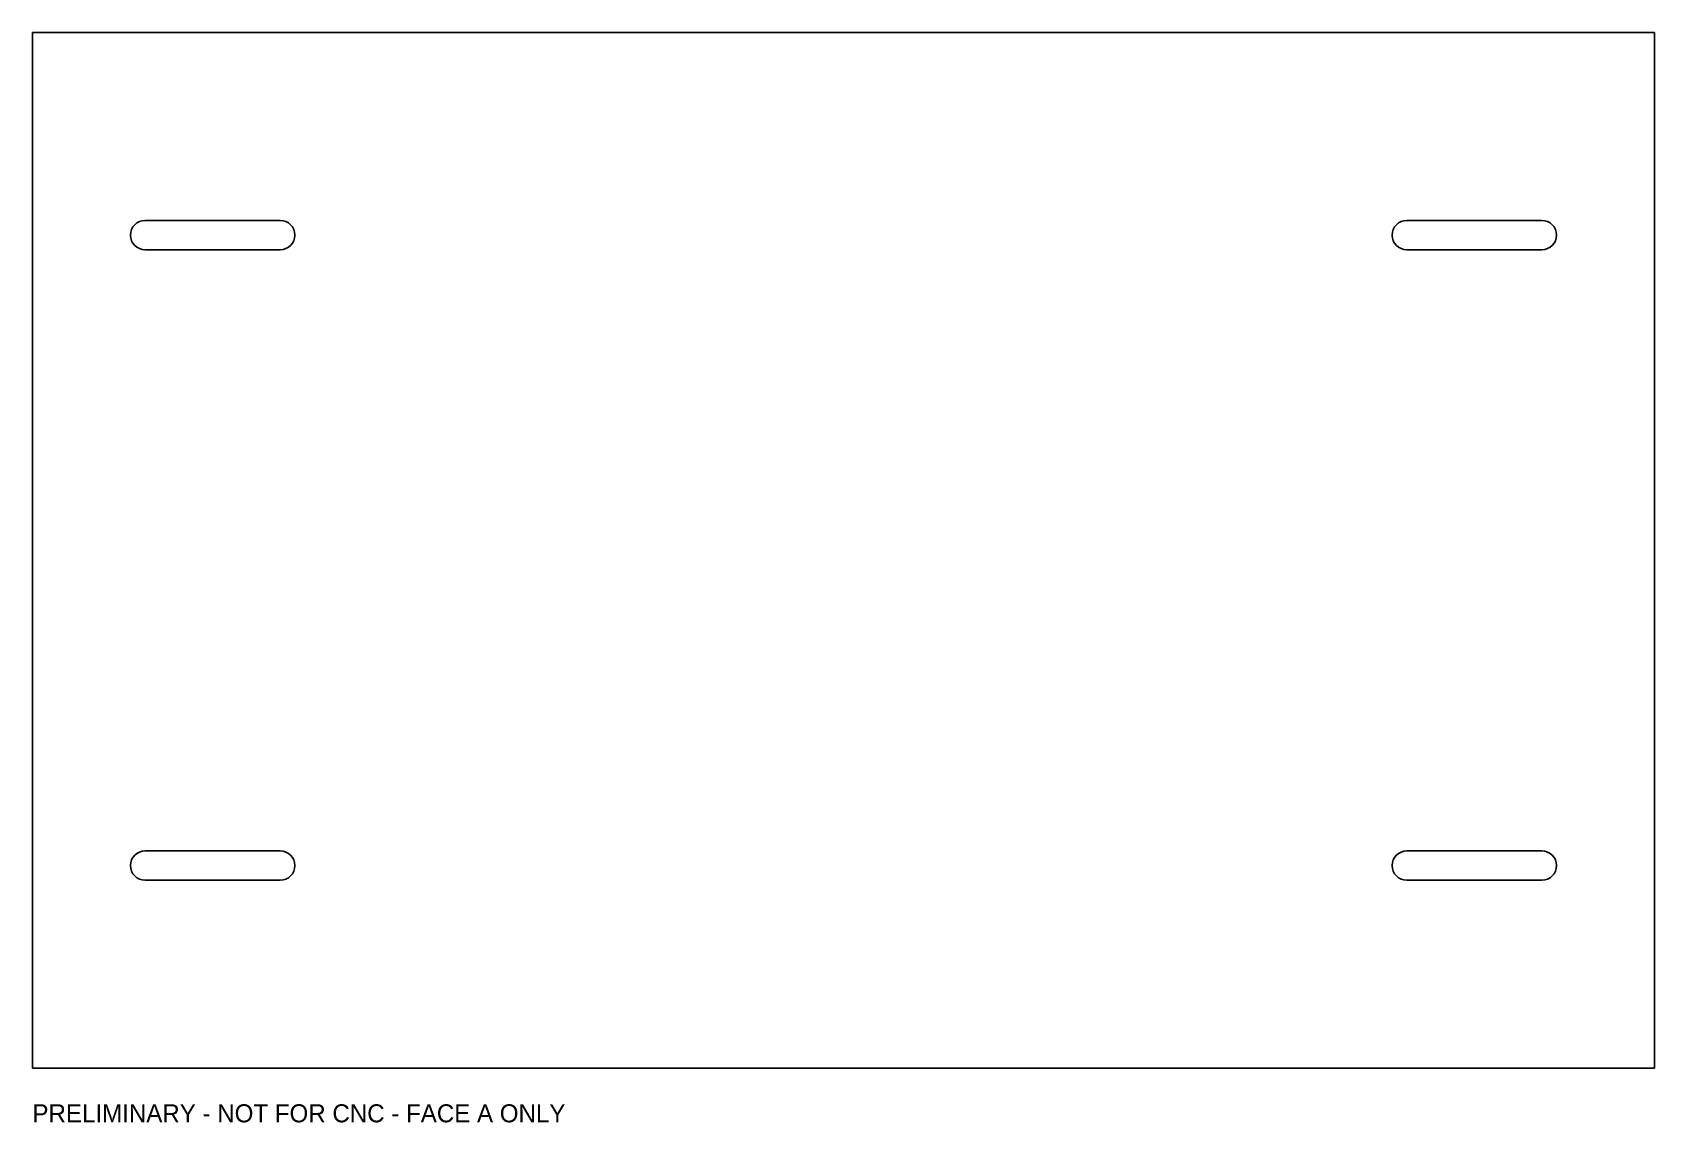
# Model space of a CAD drawing. Header units: millimetres. Extents: x 0 to 360, y -12 to 230.
import ezdxf

# ---------------------------------------------------------------- set-up
doc = ezdxf.new("R2010")
doc.units = ezdxf.units.MM
doc.layers.add('CUT', color=7, linetype='CONTINUOUS')
doc.layers.add('REFERENCE', color=7, linetype='CONTINUOUS')

msp = doc.modelspace()

# ---------------------------------------------------------------- linework, layer by layer
at = {"layer": 'CUT'}
for p, q in [((0, 230), (360, 230)), ((0, 230), (0, 0)), ((360, 230), (360, 0)), ((55, 188.25), (25, 188.25)), ((335, 188.25), (305, 188.25)), ((55, 181.75), (25, 181.75)), ((335, 181.75), (305, 181.75)), ((55, 48.25), (25, 48.25)), ((335, 48.25), (305, 48.25)), ((55, 41.75), (25, 41.75)), ((335, 41.75), (305, 41.75)), ((0, 0), (360, 0))]:
    msp.add_line(p, q, dxfattribs=at)
for centre, start, end in [((25, 185), 90, 270), ((55, 185), 270, 90), ((305, 185), 90, 270), ((335, 185), 270, 90), ((25, 45), 90, 270), ((55, 45), 270, 90), ((305, 45), 90, 270), ((335, 45), 270, 90)]:
    msp.add_arc(centre, 3.25, start, end, dxfattribs=at)
at = {"layer": 'REFERENCE'}
for p, q in [((0, 230), (360, 230)), ((0, 230), (0, 0)), ((360, 230), (360, 0)), ((0, 0), (360, 0))]:
    msp.add_line(p, q, dxfattribs=at)

# ---------------------------------------------------------------- texts
msp.add_text('PRELIMINARY - NOT FOR CNC - FACE A ONLY', height=4, dxfattribs=at).set_placement((0, -12))

doc.saveas('drawing.dxf')
